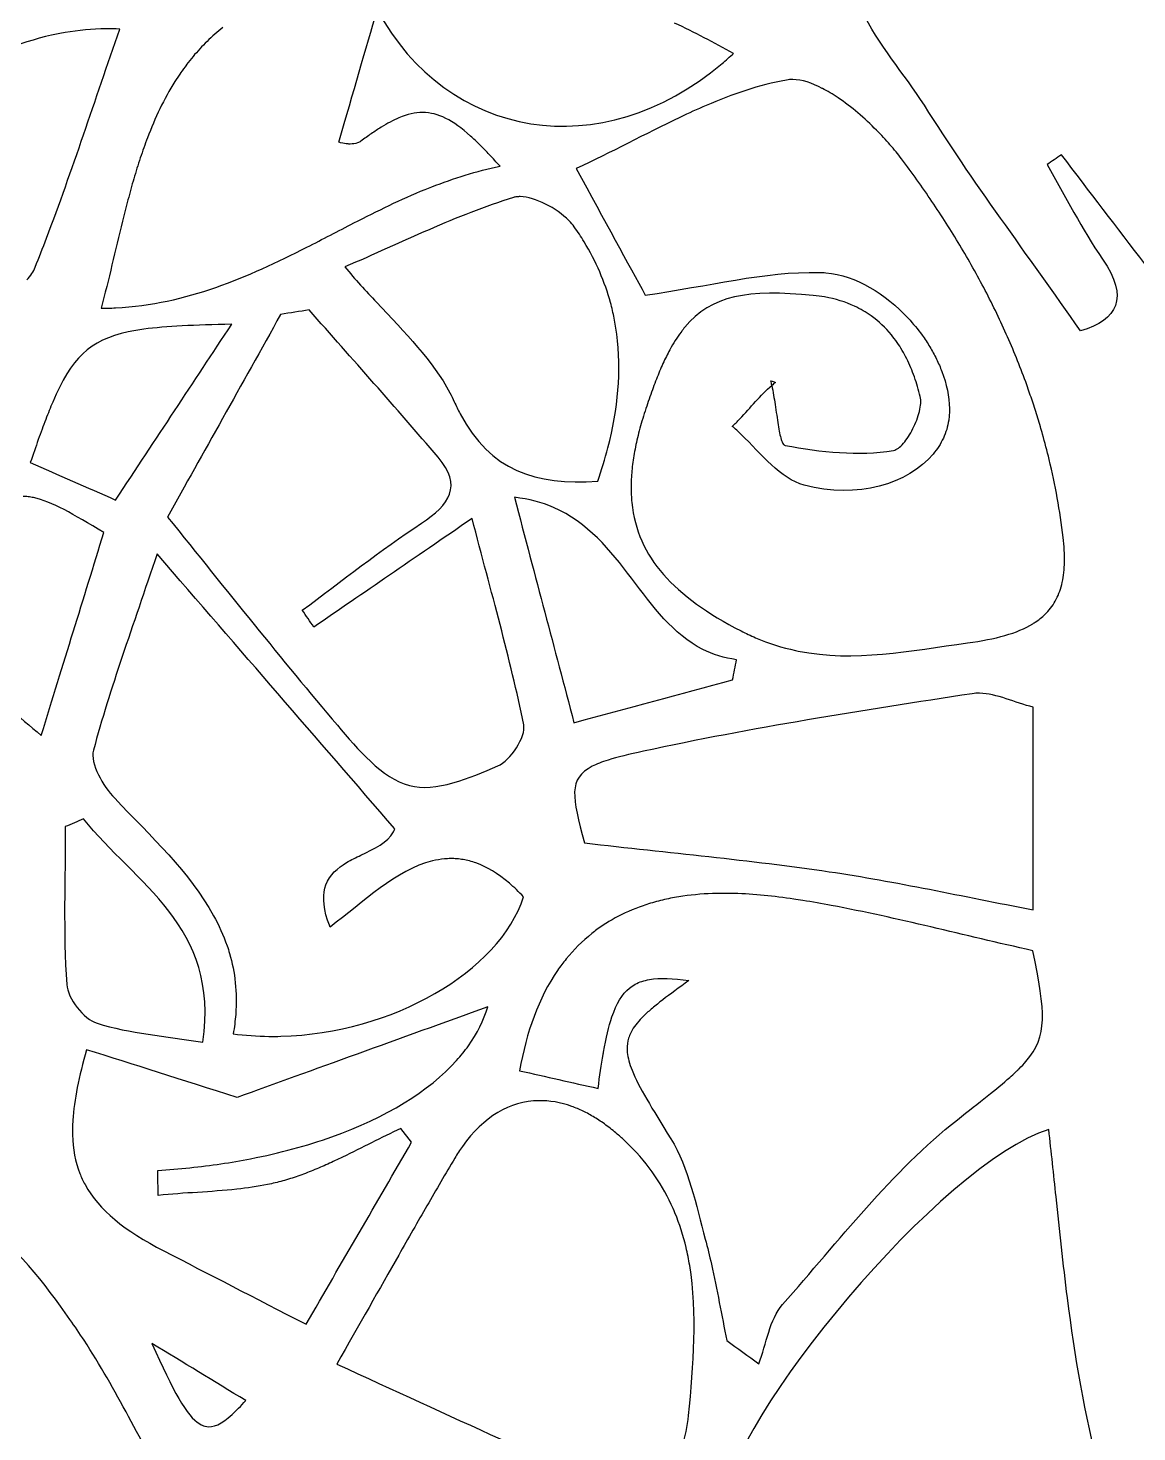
# Model space of a CAD drawing. Extents: x 0 to 430, y 0 to 430.
# Drawn here: x 153.05 to 188.38, y 298.8 to 343.55 of the extents above; entities that cross this region are included whole.
import ezdxf

# ---------------------------------------------------------------- set-up
doc = ezdxf.new("R2010")
doc.units = 0
doc.layers.add('Calque_1', color=7, linetype='CONTINUOUS')

msp = doc.modelspace()

# ---------------------------------------------------------------- linework, layer by layer
at = {"layer": 'Calque_1', "color": 7}
for points in [[(155.52937, 343.52751), (155.52937, 343.52738)], [(158.10028, 342.38688), (158.10028, 342.38636)], [(175.52581, 342.7469), (175.52632, 342.74742)], [(157.90856, 342.12126), (157.90856, 342.12075)], [(177.41612, 341.91154), (177.41641, 341.91198)], [(178.35405, 341.63197), (178.35353, 341.63197)], [(180.08211, 340.29614), (180.08159, 340.29614)], [(163.30484, 339.85579), (163.30433, 339.85579)], [(163.64929, 339.94512), (163.64877, 339.9446)], [(180.50947, 339.8357), (180.50947, 339.83622)], [(180.87482, 339.3856), (180.87482, 339.38611)], [(168.0852, 339.14672), (168.08571, 339.14672)], [(170.51192, 339.08063), (170.51192, 339.08011)], [(156.23217, 338.07758), (156.23217, 338.07706)], [(168.72906, 338.17959), (168.72908, 338.17939)], [(170.45195, 337.21531), (170.45195, 337.21583)], [(182.30057, 337.33301), (182.30057, 337.33353)], [(178.46544, 335.75419), (178.46596, 335.75419)], [(164.14797, 334.81442), (164.14797, 334.81391)], [(183.54236, 335.18844), (183.54236, 335.18895)], [(171.72423, 334.30128), (171.72423, 334.30179)], [(173.97127, 334.01619), (173.97127, 334.01567)], [(180.55536, 333.77072), (180.55536, 333.77123)], [(173.27674, 332.85868), (173.27674, 332.85816)], [(181.2871, 332.43075), (181.2871, 332.43126)], [(166.6274, 331.64097), (166.6274, 331.64046)], [(172.65662, 331.18074), (172.65662, 331.18023)], [(176.84918, 331.55799), (176.84918, 331.55748)], [(153.61063, 331.07181), (153.61063, 331.07129)], [(176.94578, 330.90687), (176.94578, 330.90635)], [(181.24008, 330.7833), (181.24008, 330.78382)], [(182.31548, 330.75811), (182.31548, 330.75759)], [(153.3755, 330.43257), (153.3755, 330.43205)], [(177.10028, 330.30536), (177.10028, 330.30484)], [(185.37113, 330.60474), (185.37113, 330.60525)], [(171.52219, 330.17336), (171.52219, 330.17388)], [(172.36, 329.98805), (172.36, 329.98753)], [(177.13388, 330.26604), (177.13388, 330.26552)], [(153.12125, 329.70703), (153.12125, 329.70651)], [(169.78535, 328.27205), (169.78483, 328.27205)], [(186.06824, 326.53648), (186.06824, 326.537)], [(172.27357, 326.01275), (172.27357, 326.01327)], [(185.99644, 325.88278), (185.99644, 325.88329)], [(186.04704, 326.19439), (186.04704, 326.1949)], [(185.91634, 325.59959), (185.91634, 325.60011)], [(174.54785, 323.74623), (174.54733, 323.74623)], [(185.06659, 315.44691), (185.06659, 321.90492)], [(166.71112, 317.06951), (166.7106, 317.06951)], [(162.53982, 316.24018), (162.53982, 316.2407)], [(174.99512, 315.96576), (174.99485, 315.96577)], [(175.54599, 315.96476), (175.54547, 315.96476)], [(170.19153, 313.87807), (170.19153, 313.87756)], [(169.91919, 313.51375), (169.91919, 313.51324)], [(172.20829, 312.9458), (172.20881, 312.9458)], [(173.27024, 312.57474), (173.26972, 312.57423)], [(167.69332, 312.35163), (167.69297, 312.35158)], [(171.65225, 312.03113), (171.65225, 312.03165)], [(159.58442, 311.49006), (159.58494, 311.49006)], [(172.29614, 311.60995), (172.29562, 311.60943)], [(171.36923, 310.83433), (171.36923, 310.83485)], [(184.84051, 310.61057), (184.84051, 310.61109)], [(172.29459, 310.32785), (172.29459, 310.32734)], [(184.60746, 310.36151), (184.60746, 310.36203)], [(171.20904, 309.74964), (171.20904, 309.75016)], [(165.27016, 308.03195), (164.9291, 308.47172), (164.92858, 308.47172)], [(166.88888, 307.90276), (166.88888, 307.90224)], [(165.75769, 306.00933), (165.75769, 306.00882)], [(174.82105, 304.14373), (174.82105, 304.14322)], [(161.90448, 302.23024), (161.90448, 302.23075)], [(156.99745, 301.61846), (156.99698, 301.61835)], [(162.88448, 300.9621), (162.88448, 300.96158)], [(158.52092, 299.05261), (158.52144, 299.05261)], [(158.67905, 298.98341), (158.67957, 298.98341)]]:
    msp.add_lwpolyline(points, dxfattribs=at)
for points in [[(162.00495, 334.56876)], [(159.53636, 334.10935)], [(168.54356, 328.59399)], [(157.15776, 326.79202)], [(183.36127, 322.34881)], [(154.81574, 318.34139)], [(169.31772, 309.35952)], [(185.56578, 308.43762)]]:
    msp.add_lwpolyline(points, close=True, dxfattribs=at)
for points in [[(0.14455, 214.99998), (0.14454, 333.66137), (96.33861, 429.85544), (215, 429.85545)], [(198.12373, 342.16574), (197.58214, 353.91549), (192.13418, 356.32975), (184.269, 354.62299)], [(181.6037, 341.09326), (180.34408, 343.09401), (178.14132, 344.87489), (179.95211, 347.79979)], [(162.95241, 339.91969), (163.41572, 341.52046), (163.81283, 342.89004), (164.17249, 344.13235)], [(164.17249, 344.13235), (166.41522, 339.99221), (171.31268, 339.17139), (175.15787, 342.42031)], [(174.58994, 343.2461), (174.27704, 343.4076), (173.96321, 343.56395), (173.64892, 343.71428)], [(153.80028, 343.32691), (151.6754, 342.85342), (149.72714, 341.57563), (148.37735, 339.85632)], [(153.63646, 336.85583), (154.46187, 339.02663), (155.17996, 341.25001), (155.9681, 343.51951)], [(154.22713, 343.41111), (154.08404, 343.38681), (153.94192, 343.35841), (153.80028, 343.32691)], [(155.52937, 343.52738), (155.09161, 343.52338), (154.6564, 343.48408), (154.22713, 343.41111)], [(155.9681, 343.51951), (155.82174, 343.52651), (155.67529, 343.52951), (155.52937, 343.52751)], [(159.25628, 343.57647), (159.0783, 343.43474), (158.91014, 343.28553), (158.75191, 343.12999)], [(158.75191, 343.12999), (158.59353, 342.97429), (158.44472, 342.8121), (158.3044, 342.64371)], [(175.52632, 342.74742), (175.21485, 342.91838), (174.90285, 343.0846), (174.58994, 343.2461)], [(158.10028, 342.38636), (158.03438, 342.29936), (157.97047, 342.21111), (157.90856, 342.12126)], [(158.3044, 342.64371), (158.2342, 342.55951), (158.16625, 342.47403), (158.10028, 342.38688)], [(175.15787, 342.42031), (175.28173, 342.52495), (175.40425, 342.63378), (175.52581, 342.7469)], [(157.90856, 342.12075), (157.84666, 342.03095), (157.78637, 341.93988), (157.7282, 341.84738)], [(157.7282, 341.84738), (157.37867, 341.29152), (157.0949, 340.68888), (156.85332, 340.05524)], [(177.21022, 341.89648), (176.33628, 341.74121), (175.48695, 341.44605), (174.65017, 341.08568)], [(177.41641, 341.91198), (177.34521, 341.91298), (177.27658, 341.90798), (177.21022, 341.89648)], [(178.35353, 341.63197), (178.02112, 341.80284), (177.7009, 341.90695), (177.41612, 341.91154)], [(178.85841, 341.32966), (178.68931, 341.44433), (178.52012, 341.54658), (178.35405, 341.63197)], [(174.65017, 341.08568), (174.37125, 340.96555), (174.09377, 340.83833), (173.81714, 340.70637)], [(180.08159, 340.29614), (179.70453, 340.67688), (179.28138, 341.04285), (178.85841, 341.32966)], [(186.5831, 333.8961), (184.87598, 336.34399), (183.13822, 338.6546), (181.6037, 341.09326)], [(164.86317, 340.69132), (164.68414, 340.61532), (164.49614, 340.51429), (164.29525, 340.38953)], [(165.62436, 340.86186), (165.38043, 340.86386), (165.13172, 340.80536), (164.86317, 340.69132)], [(166.3561, 340.67531), (166.10725, 340.79934), (165.8683, 340.86034), (165.62436, 340.86186)], [(167.14727, 340.11048), (166.86401, 340.36404), (166.60493, 340.55126), (166.3561, 340.67531)], [(173.81714, 340.70637), (172.7106, 340.17856), (171.6185, 339.57836), (170.51192, 339.08063)], [(163.98364, 340.1849), (163.87608, 340.1107), (163.76505, 340.03083), (163.64929, 339.94512)], [(164.29525, 340.38953), (164.19479, 340.32713), (164.09121, 340.25908), (163.98364, 340.1849)], [(180.50947, 339.83622), (180.37634, 339.9893), (180.23295, 340.1438), (180.08211, 340.29614)], [(156.85332, 340.05524), (156.77282, 339.84407), (156.69691, 339.62988), (156.62491, 339.41238)], [(163.18651, 339.86279), (163.03664, 339.87949), (162.92479, 339.91969), (162.95241, 339.91969)], [(163.30433, 339.85579), (163.26393, 339.85605), (163.22383, 339.85879), (163.18651, 339.86279)], [(163.31184, 339.8563), (163.30984, 339.85631), (163.30784, 339.85579), (163.30484, 339.85579)], [(163.54542, 339.8909), (163.47262, 339.865), (163.39103, 339.8562), (163.31184, 339.8563)], [(163.64877, 339.9446), (163.61767, 339.9216), (163.58287, 339.9041), (163.54542, 339.8909)], [(167.43924, 339.83453), (167.33872, 339.93403), (167.24177, 340.02589), (167.14727, 340.11048)], [(167.75085, 339.51362), (167.64331, 339.62821), (167.53967, 339.7351), (167.43924, 339.83453)], [(180.87482, 339.38611), (180.76542, 339.53167), (180.64249, 339.68273), (180.50947, 339.8357)], [(156.62491, 339.41238), (156.55291, 339.19474), (156.48501, 338.97426), (156.41976, 338.75144)], [(168.08571, 339.14672), (167.96997, 339.27676), (167.85839, 339.39901), (167.75085, 339.51362)], [(181.36885, 338.71174), (181.20726, 338.93802), (181.04245, 339.16258), (180.87482, 339.3856)], [(185.97285, 339.51413), (185.81967, 339.40998), (185.66649, 339.30607), (185.51358, 339.20189)], [(188.62885, 336.03632), (187.75218, 337.18411), (186.86237, 338.34914), (185.97285, 339.51413)], [(165.91117, 338.48939), (166.61395, 338.76612), (167.33306, 338.99845), (168.0852, 339.14672)], [(170.51192, 339.08011), (171.42607, 337.40066), (172.1839, 336.00846), (172.71127, 335.03953)], [(185.51358, 339.20189), (186.0973, 338.1933), (186.62522, 337.14664), (187.27924, 336.1859)], [(156.41976, 338.75144), (156.35456, 338.52878), (156.29234, 338.30425), (156.23217, 338.07758)], [(163.42967, 337.33962), (164.17705, 337.72294), (164.9272, 338.0931), (165.69723, 338.40829)], [(165.69723, 338.40829), (165.76783, 338.43719), (165.84018, 338.46149), (165.91117, 338.48939)], [(181.84427, 338.02754), (181.68894, 338.25726), (181.53053, 338.48534), (181.36885, 338.71174)], [(156.23217, 338.07706), (156.17207, 337.85055), (156.11381, 337.62223), (156.05699, 337.39287)], [(168.51256, 338.15169), (166.68891, 337.58833), (164.96088, 336.7167), (163.14079, 335.93839)], [(168.61539, 338.17339), (168.57919, 338.16839), (168.54489, 338.16169), (168.51256, 338.15169)], [(168.72908, 338.17939), (168.68978, 338.17992), (168.65148, 338.17739), (168.61539, 338.17339)], [(170.28194, 337.4153), (169.88849, 337.81206), (169.20235, 338.17284), (168.72906, 338.17959)], [(182.30057, 337.33353), (182.15192, 337.56663), (181.99959, 337.79782), (181.84427, 338.02754)], [(156.05699, 337.39287), (155.82949, 336.47462), (155.62148, 335.53857), (155.37744, 334.62094)], [(161.93312, 336.56809), (162.43449, 336.82288), (162.93141, 337.08408), (163.42967, 337.33962)], [(170.45195, 337.21583), (170.40495, 337.28243), (170.34751, 337.3492), (170.28194, 337.4153)], [(170.76253, 336.74247), (170.66593, 336.901), (170.56248, 337.0586), (170.45195, 337.21531)], [(182.73621, 336.62918), (182.5946, 336.86559), (182.44915, 337.10003), (182.30057, 337.33301)], [(153.27576, 335.92876), (153.39858, 336.23672), (153.51856, 336.54572), (153.63646, 336.85583)], [(155.83736, 334.63384), (158.11349, 334.74955), (160.05295, 335.61262), (161.93312, 336.56809)], [(171.26173, 335.78129), (171.12166, 336.10524), (170.95573, 336.42541), (170.76253, 336.74247)], [(183.15013, 335.91397), (183.01574, 336.15401), (182.87789, 336.39264), (182.73621, 336.62918)], [(187.27924, 336.1859), (188.12282, 334.94732), (187.77269, 334.26007), (186.5831, 333.8961)], [(153.01428, 335.5231), (153.07238, 335.5897), (153.12417, 335.65758), (153.16828, 335.72567)], [(153.16828, 335.72567), (153.21238, 335.79377), (153.24908, 335.86182), (153.27576, 335.92876)], [(163.14079, 335.93839), (163.47252, 335.54253), (163.81304, 335.17187), (164.14797, 334.81442)], [(171.60641, 334.79944), (171.51611, 335.1298), (171.40179, 335.45734), (171.26173, 335.78129)], [(172.71127, 335.03953), (174.7376, 335.32531), (176.50264, 335.79704), (178.25873, 335.76559)], [(178.25873, 335.76559), (178.32773, 335.76459), (178.39659, 335.76059), (178.46544, 335.75419)], [(178.46596, 335.75419), (179.42678, 335.66509), (180.36674, 335.08313), (181.08905, 334.30105)], [(183.54236, 335.18895), (183.41558, 335.43254), (183.28452, 335.67394), (183.15013, 335.91397)], [(178.06456, 335.02956), (175.98434, 335.2311), (174.81955, 335.03976), (173.97127, 334.01619)], [(164.14797, 334.81391), (165.06891, 333.83105), (165.94806, 332.9493), (166.48839, 331.92416)], [(171.72423, 334.30179), (171.69083, 334.46849), (171.65153, 334.63425), (171.60641, 334.79944)], [(178.42629, 334.98046), (178.30943, 335.00106), (178.1891, 335.01746), (178.06456, 335.02956)], [(179.37869, 334.68694), (179.0936, 334.81934), (178.77686, 334.91869), (178.42629, 334.98046)], [(183.91081, 334.45257), (183.79202, 334.69961), (183.66906, 334.94499), (183.54236, 335.18844)], [(155.37744, 334.62094), (155.53226, 334.62174), (155.68562, 334.62594), (155.83736, 334.63384)], [(161.09699, 334.42407), (159.85324, 332.19688), (158.60977, 329.96933), (157.49101, 327.96555)], [(162.00495, 334.56876), (161.70215, 334.52036), (161.39952, 334.47246), (161.09699, 334.42407)], [(166.11632, 329.87034), (164.76807, 331.45569), (163.37754, 333.00449), (162.00495, 334.56876)], [(179.90786, 334.37946), (179.74483, 334.49574), (179.56876, 334.59867), (179.37869, 334.68694)], [(180.55536, 333.77123), (180.36707, 334.00105), (180.15238, 334.20505), (179.90786, 334.37946)], [(184.57434, 332.94723), (184.37017, 333.45635), (184.14854, 333.9582), (183.91081, 334.45257)], [(156.24096, 333.86853), (154.99665, 333.60277), (154.4284, 333.01691), (153.83542, 331.62991)], [(155.83891, 328.50814), (157.13819, 330.47664), (158.31203, 332.25463), (159.53636, 334.10935)], [(156.74015, 333.95433), (156.56217, 333.93013), (156.39645, 333.90173), (156.24096, 333.86853)], [(159.53636, 334.10936), (158.35518, 334.08256), (157.45209, 334.05096), (156.74015, 333.95433)], [(171.80693, 333.7995), (171.78493, 333.96748), (171.75753, 334.13474), (171.72423, 334.30128)], [(173.86688, 333.8746), (173.86288, 333.8696), (173.85888, 333.8636), (173.85448, 333.8581)], [(173.97127, 334.01567), (173.93527, 333.97227), (173.90177, 333.92107), (173.86688, 333.8746)], [(181.08905, 334.30105), (181.24642, 334.13062), (181.39712, 333.95403), (181.5314, 333.76723)], [(171.52219, 330.17388), (171.84168, 331.41047), (171.96098, 332.62245), (171.80693, 333.7995)], [(173.85448, 333.8581), (173.72945, 333.68977), (173.60908, 333.50802), (173.49533, 333.29845)], [(180.7352, 333.533), (180.6783, 333.615), (180.61803, 333.69421), (180.55536, 333.77072)], [(180.89746, 333.27876), (180.84616, 333.36596), (180.79212, 333.45092), (180.7352, 333.533)], [(181.5314, 333.76723), (181.6198, 333.64426), (181.70255, 333.51845), (181.77945, 333.39051)], [(173.49533, 333.29845), (173.42073, 333.16106), (173.34797, 333.01489), (173.27674, 332.85868)], [(181.04319, 333.01004), (180.99729, 333.10204), (180.94879, 333.19153), (180.89746, 333.27876)], [(181.1729, 332.72685), (181.1322, 332.82335), (181.0891, 332.91801), (181.04319, 333.01004)], [(181.77945, 333.39051), (181.85625, 333.26268), (181.92668, 333.13302), (181.99081, 333.0019)], [(181.99081, 333.0019), (182.05501, 332.87058), (182.11257, 332.73847), (182.16289, 332.60554)], [(173.27674, 332.85816), (173.20554, 332.70207), (173.13596, 332.53628), (173.06693, 332.36052)], [(181.2871, 332.43126), (181.2515, 332.53188), (181.2136, 332.63036), (181.1729, 332.72685)], [(182.16289, 332.60554), (182.31359, 332.2074), (182.39908, 331.80598), (182.40318, 331.4237)], [(184.86734, 332.17828), (184.77414, 332.43662), (184.67642, 332.69267), (184.57434, 332.94723)], [(173.06693, 332.36052), (172.99773, 332.18446), (172.92947, 331.99857), (172.86126, 331.8019)], [(175.72415, 331.09452), (176.06343, 331.45214), (176.38828, 331.85092), (176.74424, 332.16009)], [(176.74424, 332.16009), (176.73424, 332.21079), (176.72894, 332.25789), (176.71844, 332.30892)], [(176.71844, 332.30892), (176.78844, 332.28372), (176.79414, 332.28172), (176.86055, 332.25772)], [(176.86055, 332.25772), (176.82125, 332.22672), (176.78275, 332.19342), (176.74427, 332.16002)], [(176.74427, 332.16002), (176.78327, 331.95482), (176.82037, 331.74911), (176.84918, 331.55799)], [(181.3868, 332.12379), (181.356, 332.22804), (181.3226, 332.33027), (181.2871, 332.43075)], [(181.4721, 331.80494), (181.4459, 331.9128), (181.4176, 332.01938), (181.3868, 332.12379)], [(184.95774, 331.91215), (184.92704, 332.00045), (184.89904, 332.09042), (184.86734, 332.17828)], [(153.83542, 331.62991), (153.76132, 331.45657), (153.68688, 331.27111), (153.61063, 331.07181)], [(166.48839, 331.92416), (166.53749, 331.83096), (166.58409, 331.73673), (166.6274, 331.64097)], [(166.6274, 331.64046), (166.6881, 331.50617), (166.75085, 331.37827), (166.8155, 331.2565)], [(172.86126, 331.8019), (172.79306, 331.60539), (172.72504, 331.39871), (172.65662, 331.18074)], [(181.4871, 331.70366), (181.4851, 331.73966), (181.4801, 331.77346), (181.4721, 331.80494)], [(181.4871, 331.58997), (181.4891, 331.62977), (181.4891, 331.66767), (181.4871, 331.70366)], [(185.13292, 331.39745), (185.07752, 331.57027), (185.01716, 331.741), (184.95774, 331.91215)], [(166.8155, 331.2565), (167.78637, 329.42796), (169.2048, 328.98301), (171.20128, 329.10779)], [(172.65662, 331.18023), (172.59072, 330.97035), (172.53294, 330.76653), (172.4835, 330.56786)], [(176.84918, 331.55748), (176.88508, 331.31917), (176.91558, 331.09756), (176.94578, 330.90687)], [(181.36049, 331.05874), (181.43039, 331.2445), (181.4772, 331.43076), (181.4871, 331.58997)], [(182.39818, 331.23405), (182.39418, 331.17155), (182.38778, 331.10968), (182.37908, 331.04853)], [(182.40318, 331.4237), (182.40398, 331.3598), (182.40239, 331.29676), (182.39818, 331.23405)], [(185.29983, 330.84297), (185.24563, 331.0282), (185.1917, 331.21411), (185.13292, 331.39745)], [(153.61063, 331.07129), (153.53443, 330.8721), (153.45657, 330.65956), (153.3755, 330.43257)], [(175.48644, 330.85578), (175.56694, 330.93188), (175.6459, 331.01204), (175.72415, 331.09452)], [(175.76653, 330.59946), (175.67423, 330.68886), (175.58109, 330.775), (175.48644, 330.85578)], [(176.94578, 330.90635), (176.97598, 330.7155), (177.00618, 330.55588), (177.04188, 330.44126)], [(181.09539, 330.52905), (181.14629, 330.60815), (181.19543, 330.69403), (181.24008, 330.7833)], [(181.24008, 330.78382), (181.28478, 330.87322), (181.32558, 330.96585), (181.36049, 331.05874)], [(182.31548, 330.75759), (182.28708, 330.66289), (182.25148, 330.57066), (182.20954, 330.48061)], [(182.37908, 331.04853), (182.36508, 330.94973), (182.34388, 330.85284), (182.31548, 330.75811)], [(185.37113, 330.60525), (185.34873, 330.68505), (185.32303, 330.7635), (185.29983, 330.84297)], [(153.3755, 330.43205), (153.2944, 330.20502), (153.20994, 329.96375), (153.12125, 329.70703)], [(172.4835, 330.56786), (172.4341, 330.36919), (172.393, 330.1761), (172.36, 329.98805)], [(177.77777, 328.98251), (177.01725, 329.18923), (176.41331, 329.97343), (175.76653, 330.59946)], [(177.04188, 330.44126), (177.05978, 330.38396), (177.07898, 330.33823), (177.10028, 330.30536)], [(177.10028, 330.30484), (177.11088, 330.28854), (177.12218, 330.27564), (177.13388, 330.26604)], [(180.62255, 330.09032), (180.72015, 330.10662), (180.83034, 330.19076), (180.93778, 330.31511)], [(180.93778, 330.31511), (180.99158, 330.37741), (181.04441, 330.44985), (181.09539, 330.52905)], [(182.20954, 330.48061), (182.16764, 330.39051), (182.11894, 330.30339), (182.06433, 330.21861)], [(185.58042, 329.80117), (185.51572, 330.071), (185.44565, 330.33885), (185.37113, 330.60474)], [(165.58405, 327.76711), (166.4848, 328.35595), (166.88686, 328.96401), (166.11632, 329.87034)], [(171.20128, 329.10779), (171.3235, 329.46473), (171.43094, 329.82021), (171.52219, 330.17336)], [(172.36, 329.98753), (172.327, 329.79967), (172.3022, 329.61708), (172.2856, 329.43925)], [(177.13388, 330.26552), (177.14568, 330.25552), (177.15798, 330.24992), (177.17108, 330.24742)], [(177.17108, 330.24742), (178.30214, 330.03602), (179.5038, 329.9025), (180.62255, 330.09032)], [(181.88243, 329.97263), (181.08485, 329.02575), (179.46718, 328.5235), (177.77777, 328.98251)], [(182.06433, 330.21861), (182.00963, 330.13371), (181.949, 330.05165), (181.88243, 329.97263)], [(153.12125, 329.70651), (154.0116, 329.31381), (154.91682, 328.91481), (155.83891, 328.50814)], [(172.2856, 329.43925), (172.2689, 329.26108), (172.2606, 329.08806), (172.2603, 328.91938)], [(186.02484, 327.31657), (185.92431, 328.163), (185.77475, 328.99121), (185.58042, 329.80117)], [(153.05666, 328.61309), (153.00126, 328.62009), (152.94697, 328.62409), (152.89336, 328.62499)], [(153.22564, 328.58469), (153.16814, 328.59699), (153.11204, 328.60639), (153.05666, 328.61309)], [(155.46271, 327.46796), (154.48996, 328.06294), (153.80067, 328.46184), (153.22564, 328.58469)], [(168.54356, 328.59399), (169.23122, 325.99184), (169.80346, 323.82593), (170.44216, 321.4089)], [(169.78483, 328.27205), (169.41835, 328.43064), (169.00908, 328.54299), (168.54356, 328.59399)], [(172.2603, 328.91938), (172.26004, 328.75086), (172.2683, 328.58706), (172.2841, 328.42742)], [(172.27357, 326.01327), (171.59702, 326.90546), (170.88456, 327.79621), (169.78535, 328.27205)], [(172.2841, 328.42742), (172.46085, 326.67116), (173.62585, 325.43559), (175.76554, 324.33465)], [(157.49101, 327.96555), (159.41313, 325.59611), (161.11725, 323.42533), (162.9067, 321.32719)], [(161.78584, 324.99518), (163.04765, 325.92553), (164.27382, 326.9106), (165.58405, 327.76711)], [(167.19739, 327.92007), (165.31931, 326.63032), (163.73668, 325.54349), (162.15429, 324.45672)], [(168.84122, 321.34373), (168.40822, 323.46291), (167.8101, 325.54817), (167.19739, 327.92007)], [(153.47058, 321.00272), (154.18528, 323.32192), (154.80874, 325.34561), (155.46271, 327.46796)], [(186.06824, 326.544), (186.07224, 326.78029), (186.05804, 327.03699), (186.02484, 327.31657)], [(157.1577, 326.79196), (156.37293, 324.43073), (155.66257, 322.5056), (155.13301, 320.53188)], [(164.73662, 318.02564), (162.2472, 320.90506), (159.81268, 323.72114), (157.15776, 326.79202)], [(186.04704, 326.1949), (186.05904, 326.3036), (186.06594, 326.41752), (186.06824, 326.53648)], [(186.06824, 326.537), (186.06829, 326.539), (186.0682, 326.542), (186.06824, 326.544)], [(174.54733, 323.74623), (173.59093, 324.22726), (172.95011, 325.12056), (172.27357, 326.01275)], [(185.91634, 325.60011), (185.94804, 325.68971), (185.97464, 325.78391), (185.99644, 325.88278)], [(185.99644, 325.88329), (186.01814, 325.98219), (186.03514, 326.08572), (186.04704, 326.19439)], [(185.80627, 325.34431), (185.84797, 325.42511), (185.88467, 325.51001), (185.91634, 325.59959)], [(162.15429, 324.45672), (162.03147, 324.63636), (161.90865, 324.81576), (161.78584, 324.99518)], [(185.49466, 324.90816), (185.55686, 324.97296), (185.61382, 325.04122), (185.66571, 325.11383)], [(185.66571, 325.11383), (185.71761, 325.18643), (185.76451, 325.26338), (185.80627, 325.34431)], [(149.28686, 324.5224), (150.65945, 323.36777), (152.05778, 322.19126), (153.47058, 321.00272)], [(182.98319, 323.95271), (183.87323, 324.07321), (184.56139, 324.25865), (185.05955, 324.56249)], [(185.05955, 324.56249), (185.09355, 324.58319), (185.12295, 324.60679), (185.15515, 324.62859)], [(185.15515, 324.62859), (185.28024, 324.71339), (185.39587, 324.80518), (185.49466, 324.90816)], [(175.76554, 324.33465), (175.91954, 324.25545), (176.07268, 324.18363), (176.22546, 324.11813)], [(176.22546, 324.11813), (176.65468, 323.93404), (177.07885, 323.80418), (177.50084, 323.7135)], [(175.6222, 323.41756), (175.22039, 323.47086), (174.86658, 323.58597), (174.54785, 323.74623)], [(177.50084, 323.7135), (177.52954, 323.7075), (177.55844, 323.6991), (177.58714, 323.6933)], [(177.58714, 323.6933), (179.38827, 323.32959), (181.1416, 323.7035), (182.98319, 323.95271)], [(175.49611, 322.77471), (175.53821, 322.98883), (175.58031, 323.20312), (175.6222, 323.41756)], [(170.44216, 321.4089), (172.15639, 321.87219), (173.82619, 322.3232), (175.49611, 322.77471)], [(183.12924, 322.33432), (179.62638, 321.79529), (176.11833, 321.24914), (172.65649, 320.49981)], [(183.36127, 322.34882), (183.28297, 322.34982), (183.20552, 322.34582), (183.12924, 322.33432)], [(185.06659, 321.90492), (184.50198, 322.03991), (183.90938, 322.339), (183.36127, 322.34881)], [(168.01285, 320.0296), (168.4207, 320.20459), (168.91945, 320.96088), (168.84122, 321.34373)], [(162.9067, 321.32719), (163.55689, 320.56499), (164.3203, 319.6417), (165.19752, 319.40483)], [(155.13301, 320.53188), (155.0184, 320.10444), (155.43742, 319.39131), (155.80998, 318.99916)], [(172.65649, 320.49981), (172.19937, 320.40081), (171.82689, 320.31141), (171.52736, 320.21714)], [(165.19752, 319.40483), (166.03016, 319.18037), (167.12579, 319.64916), (168.01285, 320.0296)], [(171.02197, 320.01821), (170.26081, 319.62652), (170.37402, 319.04487), (170.77909, 317.57701)], [(171.25141, 320.12104), (171.16731, 320.08804), (171.09116, 320.05384), (171.02197, 320.01821)], [(171.52736, 320.21714), (171.42756, 320.18574), (171.33549, 320.15404), (171.25141, 320.12104)], [(155.80998, 318.99916), (156.95917, 317.78911), (158.20095, 316.63715), (158.96017, 315.25727)], [(154.81572, 318.34139), (154.62233, 318.25959), (154.42902, 318.1771), (154.23591, 318.09541)], [(158.61913, 311.22348), (159.167, 314.91517), (156.446, 316.30095), (154.81574, 318.34139)], [(154.23591, 318.09541), (154.23591, 316.41758), (154.16711, 314.73534), (154.28141, 313.06522)], [(163.65448, 317.18741), (164.08202, 317.3928), (164.5052, 317.5832), (164.69162, 317.92794)], [(164.69162, 317.92794), (164.70862, 317.95924), (164.72372, 317.99154), (164.73662, 318.02564)], [(170.77909, 317.57701), (173.47941, 317.2655), (176.03667, 317.03036), (178.57396, 316.65872)], [(162.53982, 316.2407), (162.6575, 316.56126), (162.90655, 316.77542), (163.19766, 316.94919)], [(165.92977, 317.00241), (164.78224, 316.72009), (163.73117, 315.69516), (162.67002, 314.89556)], [(163.19766, 316.94919), (163.34321, 317.03609), (163.499, 317.11272), (163.65448, 317.18741)], [(166.31631, 317.06751), (166.18639, 317.05581), (166.05715, 317.03371), (165.92977, 317.00241)], [(166.51268, 317.07651), (166.44698, 317.07598), (166.38136, 317.07351), (166.31631, 317.06751)], [(166.7106, 317.06951), (166.6441, 317.07451), (166.57841, 317.07751), (166.51268, 317.07651)], [(166.91111, 317.04471), (166.84401, 317.05611), (166.77741, 317.06421), (166.71112, 317.06951)], [(167.1142, 317.00081), (167.0462, 317.01861), (166.97833, 317.03331), (166.91111, 317.04471)], [(167.31935, 316.93721), (167.25045, 316.96181), (167.18222, 316.98301), (167.1142, 317.00081)], [(168.38698, 316.28919), (168.01892, 316.60537), (167.66369, 316.81448), (167.31935, 316.93721)], [(178.57396, 316.65872), (180.69877, 316.34721), (182.80009, 315.87653), (185.06659, 315.44691)], [(162.59202, 315.11157), (162.4343, 315.59798), (162.43701, 315.95975), (162.53982, 316.24018)], [(168.60919, 316.08661), (168.53449, 316.15861), (168.4606, 316.22595), (168.38698, 316.28919)], [(168.83502, 315.85717), (168.75922, 315.93817), (168.68387, 316.01465), (168.60919, 316.08661)], [(174.99485, 315.96577), (174.62899, 315.95777), (174.26642, 315.92987), (173.91171, 315.87847)], [(175.54547, 315.96476), (175.36141, 315.96976), (175.17805, 315.96976), (174.99512, 315.96576)], [(177.442, 315.78596), (176.82144, 315.87906), (176.18254, 315.94806), (175.54599, 315.96476)], [(161.10474, 311.41196), (164.6501, 311.50606), (168.06458, 313.46235), (168.83502, 315.85717)], [(172.8818, 315.65161), (172.71915, 315.60241), (172.56082, 315.5476), (172.40844, 315.4878)], [(173.38565, 315.78287), (173.21249, 315.74457), (173.04446, 315.70077), (172.8818, 315.65161)], [(173.91171, 315.87847), (173.7345, 315.85277), (173.55843, 315.82107), (173.38565, 315.78287)], [(177.73294, 315.74256), (177.63684, 315.75826), (177.53913, 315.77146), (177.442, 315.78596)], [(178.64038, 315.58236), (178.33835, 315.63906), (178.03588, 315.69289), (177.73294, 315.74256)], [(185.05704, 314.13956), (182.85438, 314.63369), (180.75458, 315.18586), (178.64038, 315.58236)], [(158.96017, 315.25727), (159.12888, 314.95063), (159.27385, 314.63249), (159.38857, 314.30022)], [(162.67002, 314.89556), (162.64082, 314.97016), (162.61452, 315.0422), (162.59202, 315.11157)], [(171.55423, 315.06715), (171.42183, 314.98705), (171.29355, 314.90168), (171.17079, 314.81187)], [(172.40844, 315.4878), (172.1036, 315.36809), (171.81917, 315.22747), (171.55423, 315.06715)], [(171.01318, 314.68578), (170.71015, 314.44533), (170.43454, 314.1774), (170.19153, 313.87807)], [(171.17079, 314.81187), (171.11619, 314.77187), (171.06593, 314.72767), (171.01318, 314.68578)], [(159.38857, 314.30022), (159.41727, 314.21712), (159.44387, 314.13347), (159.46867, 314.04856)], [(159.46867, 314.04856), (159.64235, 313.45417), (159.71906, 312.8132), (159.66452, 312.10914)], [(170.19153, 313.87756), (170.09653, 313.76048), (170.00542, 313.63929), (169.91919, 313.51375)], [(184.84051, 310.61109), (185.53848, 311.42779), (185.46683, 312.15514), (185.05704, 314.13956)], [(169.91919, 313.51324), (169.31516, 312.63374), (168.92458, 311.55023), (168.711, 310.3155)], [(172.84391, 313.22119), (173.17897, 313.27899), (173.59067, 313.25809), (174.1043, 313.18969)], [(154.28141, 313.06522), (154.31231, 312.61642), (154.82272, 311.95973), (155.24724, 311.82654)], [(171.65225, 312.03165), (171.79711, 312.45836), (171.97393, 312.75291), (172.20829, 312.9458)], [(172.20881, 312.9458), (172.26731, 312.9939), (172.32979, 313.0359), (172.39587, 313.07189)], [(172.39587, 313.07189), (172.46197, 313.10779), (172.53228, 313.13809), (172.60672, 313.16279)], [(172.60672, 313.16279), (172.68132, 313.18749), (172.76015, 313.20669), (172.84391, 313.22119)], [(174.1043, 313.18969), (173.78628, 312.96052), (173.50882, 312.75889), (173.27024, 312.57474)], [(173.26972, 312.57423), (173.15067, 312.48233), (173.04084, 312.39483), (172.94106, 312.31068)], [(159.66452, 312.10914), (159.65652, 312.00856), (159.64622, 311.90694), (159.63302, 311.80373)], [(167.69297, 312.35158), (164.89993, 311.34025), (162.04488, 310.30653), (159.71465, 309.46287)], [(167.07785, 311.10726), (167.35997, 311.50297), (167.56771, 311.91945), (167.69332, 312.35163)], [(171.38353, 310.90665), (171.46313, 311.35431), (171.54938, 311.72797), (171.65225, 312.03113)], [(172.66976, 312.06625), (172.58876, 311.98735), (172.5176, 311.91098), (172.4553, 311.83525)], [(172.94106, 312.31068), (172.84126, 312.22648), (172.75065, 312.14502), (172.66976, 312.06625)], [(155.24724, 311.82654), (156.29351, 311.49919), (157.41777, 311.4201), (158.61913, 311.22348)], [(159.63302, 311.80373), (159.61982, 311.70052), (159.60332, 311.59599), (159.58442, 311.49006)], [(159.58494, 311.49006), (159.96314, 311.44006), (160.34406, 311.41326), (160.7244, 311.40896)], [(172.29562, 311.60943), (172.22982, 311.49727), (172.18439, 311.3842), (172.15868, 311.26733)], [(172.4553, 311.83525), (172.393, 311.75955), (172.34013, 311.68485), (172.29614, 311.60995)], [(160.7244, 311.40896), (160.85124, 311.40796), (160.97812, 311.40871), (161.10474, 311.41196)], [(166.70423, 310.64269), (166.84044, 310.79421), (166.96501, 310.94897), (167.07785, 311.10726)], [(172.15868, 311.26733), (172.13288, 311.15025), (172.12678, 311.02903), (172.14008, 310.89939)], [(154.91494, 310.98474), (154.66561, 310.12293), (154.51629, 309.38409), (154.47672, 308.73733)], [(159.71465, 309.46287), (157.91672, 310.03279), (156.41992, 310.5075), (154.91494, 310.98474)], [(162.73187, 308.20822), (164.4506, 308.82172), (165.81896, 309.65788), (166.70423, 310.64269)], [(171.20904, 309.75016), (171.26124, 310.15295), (171.31372, 310.51306), (171.36923, 310.83433)], [(171.36923, 310.83485), (171.37023, 310.84185), (171.37123, 310.84725), (171.37323, 310.85395)], [(171.37323, 310.85395), (171.37623, 310.87255), (171.38023, 310.88835), (171.38353, 310.90665)], [(172.14008, 310.89939), (172.15778, 310.72655), (172.20978, 310.53927), (172.29459, 310.32785)], [(184.62296, 310.37803), (184.70196, 310.45703), (184.77527, 310.53425), (184.84051, 310.61057)], [(168.711, 310.3155), (169.55376, 310.12457), (170.37721, 309.93802), (171.20904, 309.74964)], [(172.29459, 310.32734), (172.50657, 309.79886), (172.9239, 309.1207), (173.52449, 308.14814)], [(184.3259, 310.09944), (184.3916, 310.15764), (184.44798, 310.21228), (184.50676, 310.26791)], [(184.50676, 310.26791), (184.53326, 310.29301), (184.56326, 310.31921), (184.58836, 310.34391)], [(184.58836, 310.34391), (184.59436, 310.34991), (184.60166, 310.35581), (184.60746, 310.36151)], [(184.60746, 310.36203), (184.61346, 310.36803), (184.61746, 310.37253), (184.62296, 310.37803)], [(183.60605, 309.50206), (183.88246, 309.72261), (184.12134, 309.91828), (184.3259, 310.09944)], [(169.31768, 309.35952), (168.4028, 309.34252), (167.56131, 308.84927), (166.88888, 307.90276)], [(170.37295, 309.17658), (170.0144, 309.30556), (169.66079, 309.36588), (169.31772, 309.35952)], [(182.65985, 308.75379), (183.0152, 309.03534), (183.32951, 309.28144), (183.60605, 309.50206)], [(170.73262, 309.02465), (170.61214, 309.08285), (170.49246, 309.13359), (170.37295, 309.17658)], [(171.09539, 308.82725), (170.97432, 308.90075), (170.8531, 308.96644), (170.73262, 309.02465)], [(171.45867, 308.58334), (171.33738, 308.67224), (171.21646, 308.75372), (171.09539, 308.82725)], [(154.47672, 308.73733), (154.46672, 308.57564), (154.46342, 308.4198), (154.46772, 308.26915)], [(164.92858, 308.47172), (164.61587, 308.32866), (164.30575, 308.17549), (163.99634, 308.02058)], [(171.82247, 308.29343), (171.70135, 308.39788), (171.57996, 308.49439), (171.45867, 308.58334)], [(185.56578, 308.43762), (182.17315, 307.39675), (175.406, 299.2227), (175.19019, 296.4461)], [(177.09016, 302.85957), (178.87706, 304.89197), (180.56118, 307.09111), (182.65985, 308.75379)], [(185.80091, 306.2946), (185.72511, 307.00962), (185.64904, 307.72435), (185.56578, 308.43762)], [(154.46772, 308.26915), (154.47982, 307.81698), (154.55532, 307.41247), (154.69872, 307.04235)], [(160.14081, 307.50852), (161.07032, 307.68961), (161.93858, 307.92508), (162.73187, 308.20822)], [(161.90448, 302.23075), (163.04347, 304.19432), (164.15688, 306.11293), (165.27016, 308.03195)], [(163.99634, 308.02058), (163.68692, 307.86571), (163.37741, 307.70877), (163.06668, 307.55859)], [(172.07827, 308.06244), (171.99597, 308.14024), (171.91075, 308.2173), (171.82247, 308.29343)], [(173.54175, 306.05378), (173.20902, 306.76588), (172.73701, 307.44015), (172.07827, 308.06244)], [(173.52449, 308.14814), (174.10356, 307.20983), (174.3258, 306.03485), (174.62313, 304.9442)], [(159.19151, 307.34574), (159.51438, 307.39364), (159.83114, 307.44819), (160.14081, 307.50852)], [(163.06668, 307.55859), (162.91139, 307.48349), (162.7555, 307.40975), (162.59901, 307.33897)], [(166.64446, 307.52656), (166.34713, 307.02527), (166.05347, 306.52189), (165.75769, 306.00933)], [(166.88888, 307.90224), (166.80488, 307.78403), (166.72295, 307.65884), (166.64446, 307.52656)], [(154.69872, 307.04235), (154.74652, 306.91902), (154.8021, 306.79986), (154.86511, 306.68371)], [(157.18079, 307.1364), (157.52716, 307.1579), (157.86835, 307.1862), (158.20346, 307.2212)], [(157.19779, 306.33955), (157.19179, 306.60509), (157.18639, 306.87085), (157.18079, 307.1364)], [(158.20346, 307.2212), (158.53874, 307.2562), (158.86847, 307.2978), (159.19151, 307.34574)], [(162.12668, 307.13588), (161.96843, 307.07148), (161.80824, 307.01049), (161.64765, 306.9545)], [(162.59901, 307.33897), (162.44238, 307.26817), (162.28509, 307.20036), (162.12668, 307.13588)], [(154.86511, 306.68371), (155.30615, 305.87049), (156.12423, 305.22163), (157.37607, 304.5717)], [(160.68181, 306.68629), (160.35924, 306.61999), (160.03151, 306.57284), (159.70048, 306.53695)], [(161.16137, 306.80153), (161.0031, 306.75753), (160.8431, 306.71943), (160.68181, 306.68629)], [(161.64765, 306.9545), (161.48705, 306.8985), (161.32489, 306.84702), (161.16137, 306.80153)], [(159.70048, 306.53695), (158.87288, 306.44725), (158.02625, 306.42621), (157.19779, 306.33955)], [(186.16316, 303.07929), (186.02758, 304.14899), (185.91461, 305.22206), (185.80091, 306.2946)], [(165.75769, 306.00882), (165.46198, 305.49638), (165.16413, 304.97496), (164.85852, 304.43734)], [(173.66009, 305.78506), (173.62279, 305.87526), (173.58339, 305.96476), (173.54175, 306.05378)], [(174.01459, 304.67763), (173.92589, 305.05444), (173.80943, 305.42441), (173.66009, 305.78506)], [(154.38461, 302.38159), (153.59049, 303.49978), (152.6282, 304.82711), (151.49228, 305.44393)], [(174.62313, 304.9442), (174.69543, 304.67893), (174.7604, 304.41218), (174.82105, 304.14373)], [(157.37607, 304.5717), (158.80501, 303.83005), (160.23648, 303.09252), (161.90448, 302.23024)], [(164.85852, 304.43734), (164.2471, 303.36185), (163.60428, 302.22201), (162.88448, 300.9621)], [(174.12776, 304.10764), (174.09636, 304.29941), (174.05896, 304.48923), (174.01459, 304.67763)], [(174.09516, 299.31879), (174.24109, 300.93848), (174.37923, 302.57353), (174.12776, 304.10764)], [(174.82105, 304.14322), (175.00294, 303.33805), (175.14431, 302.52147), (175.31353, 301.71288)], [(189.40637, 292.14869), (187.38823, 295.63369), (186.63779, 299.33536), (186.16316, 303.07929)], [(176.33207, 300.9739), (176.57578, 301.60999), (176.66837, 302.37992), (177.09016, 302.85957)], [(154.83368, 301.72065), (154.68834, 301.94418), (154.53875, 302.16444), (154.38461, 302.38159)], [(157.62472, 296.7716), (156.67549, 298.44735), (155.85108, 300.15594), (154.83368, 301.72065)], [(175.31353, 301.71288), (175.65298, 301.46652), (175.99234, 301.22033), (176.33207, 300.9739)], [(156.99698, 301.61835), (157.66796, 300.10903), (158.0993, 299.30489), (158.52092, 299.05261)], [(159.98435, 299.79841), (158.97173, 300.41558), (157.98491, 301.0171), (156.99745, 301.61846)], [(162.88448, 300.96158), (166.49622, 299.30647), (169.73957, 297.82066), (173.15982, 296.25334)], [(159.54924, 299.35193), (159.61604, 299.41313), (159.68568, 299.48101), (159.75801, 299.55553)], [(159.75801, 299.55553), (159.83031, 299.63003), (159.90562, 299.71114), (159.98435, 299.79841)], [(158.52144, 299.05261), (158.57394, 299.02121), (158.62637, 298.99791), (158.67905, 298.98341)], [(158.67957, 298.98341), (158.68157, 298.98288), (158.68357, 298.9829), (158.68657, 298.98241)], [(158.68657, 298.98241), (158.68957, 298.98162), (158.69357, 298.98219), (158.69657, 298.98141)], [(158.69657, 298.98141), (158.95541, 298.91871), (159.22206, 299.05261), (159.54924, 299.35193)], [(173.46885, 297.16026), (173.77122, 297.99752), (174.03485, 298.64868), (174.09516, 299.31879)]]:
    msp.add_open_spline(points, degree=3, dxfattribs=at)

doc.saveas('drawing.dxf')
